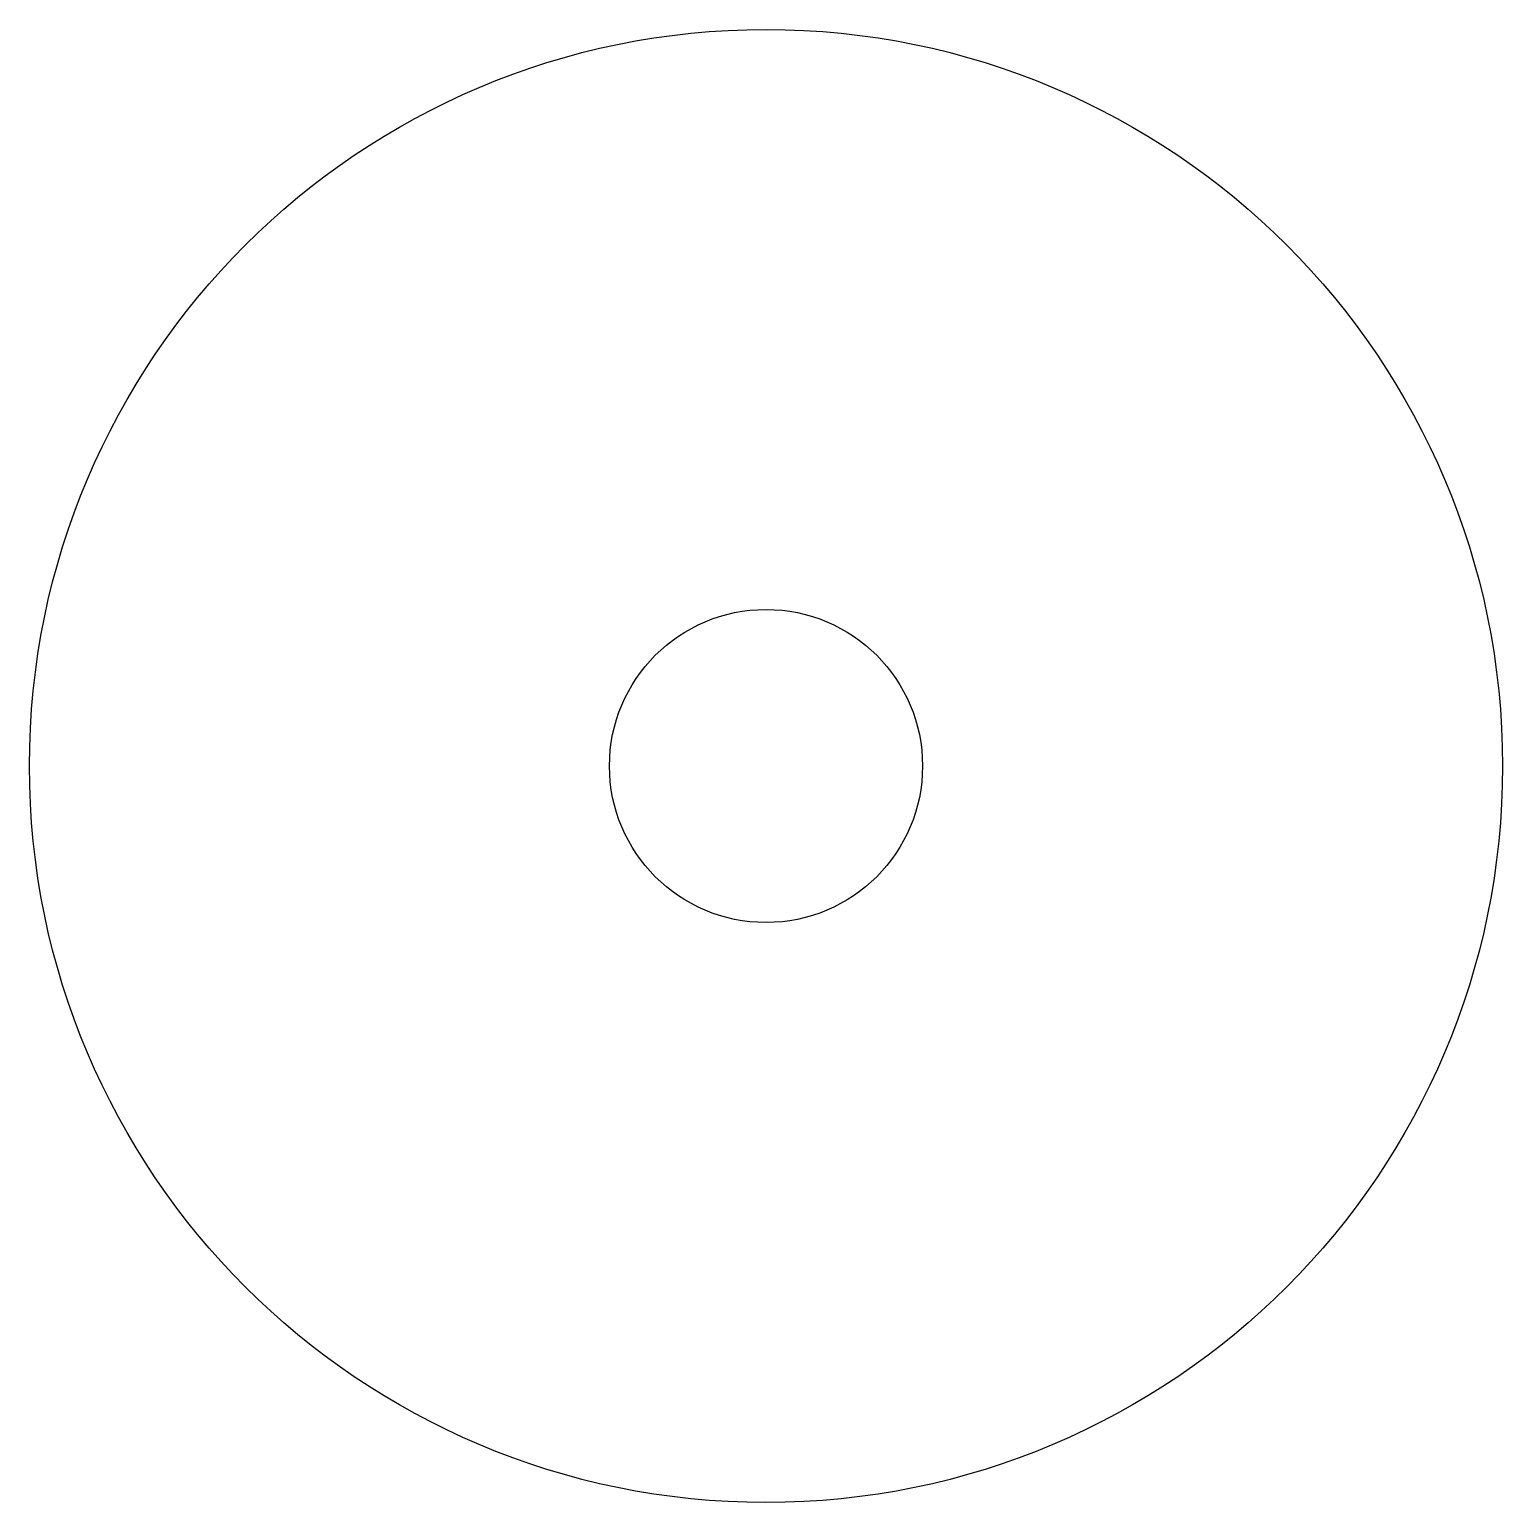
# Model space of a CAD drawing. Header units: inches. Extents: x -1 to 1, y -1 to 1.
import ezdxf

# ---------------------------------------------------------------- set-up
doc = ezdxf.new("R2010")
doc.units = ezdxf.units.IN
doc.layers.get('0').update_dxf_attribs({"linetype": 'CONTINUOUS'})

msp = doc.modelspace()

# ---------------------------------------------------------------- linework, layer by layer
for radius in [1, 0.2125, 0.2125]:
    msp.add_circle((0, 0), radius)

doc.saveas('drawing.dxf')
